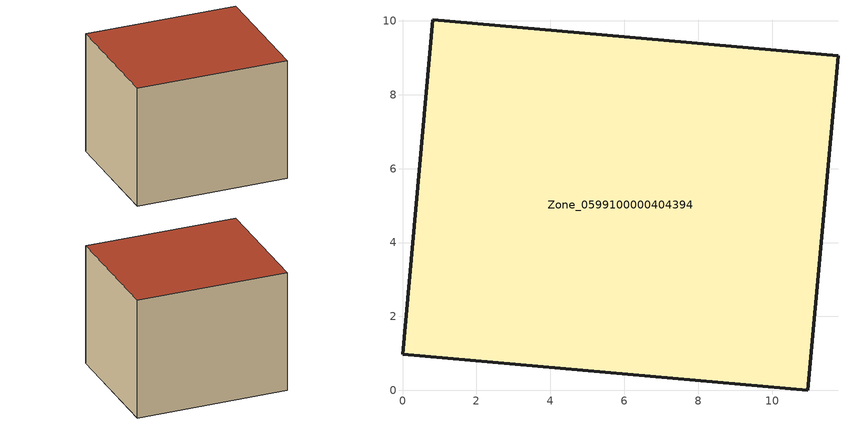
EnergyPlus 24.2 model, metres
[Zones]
Zone_0599100000404394
 floor ground (C_G): 11.78,9.06 10.96,0 0,0.98 0.82,10.03 z0
 wall outside (C_F): 10.96,0 11.78,9.06 0.82,10.03 0,0.98 10.96,0 z0:8.88
 roof outside (C_R): 0.82,10.03 0,0.98 10.96,0 11.78,9.06 z8.88
[BUILDING]
Pand.0599100000404394: North Axis=0; Terrain=City; Loads Convergence Tolerance Value=0.04; Temperature Convergence Tolerance Value=0.4; Solar Distribution=FullExterior; Maximum Number of Warmup Days=25; Minimum Number of Warmup Days=1
[Site:Location]
Rotterdam.The.Hague.AP_ZH_NLD Design_Conditions: Latitude=51.96; Longitude=4.45; Time Zone=1; Elevation=-4.5
[SITE:GROUNDTEMPERATURE:BUILDINGSURFACE]
18, 18, 18, 18, 18, 18, 18, 18, 18, 18, 18, 18
[MATERIAL] Thermal Absorptance=0.9; Solar Absorptance=0.7; Visible Absorptance=0.7
Name | Roughness | Thickness | Conductivity | Density | Specific Heat
G.TC.1992-2005 | MediumSmooth | 0.15 | 0.06 | 540 | 1210
F.TC.1992-2005 | Rough | 0.3 | 0.12 | 1920 | 840
R.TC.1992-2005 | MediumRough | 0.2 | 0.08 | 1500 | 1000
[CONSTRUCTION]
C_G: G.TC.1992-2005
C_F: F.TC.1992-2005
C_R: R.TC.1992-2005
[ZONE]
Zone_0599100000404394: Type=1; Multiplier=1; Ceiling Height=Autocalculate; Volume=Autocalculate; Floor Area=autocalculate; Part of Total Floor Area=Yes
[ZONEINFILTRATION:DESIGNFLOWRATE]
Infil_Zone_0599100000404394: Zone or ZoneList or Space or SpaceList=Zone_0599100000404394; Schedule=AlwaysOn; Design Flow Rate Calculation Method=Flow/Area; Flow Rate per Floor Area=0.0015; Constant Term Coefficient=1; Temperature Term Coefficient=0; Velocity Term Coefficient=0; Velocity Squared Term Coefficient=0
[HVACTEMPLATE:ZONE:IDEALLOADSAIRSYSTEM]
Zone_0599100000404394: Maximum Heating Supply Air Temperature=50; Minimum Cooling Supply Air Temperature=13; Maximum Heating Supply Air Humidity Ratio=0.0156; Minimum Cooling Supply Air Humidity Ratio=0.0077; Heating Limit=NoLimit; Cooling Limit=NoLimit; Dehumidification Control Type=ConstantSensibleHeatRatio; Cooling Sensible Heat Ratio=0.7; Dehumidification Setpoint=60; Humidification Control Type=None; Humidification Setpoint=30; Outdoor Air Method=None; Outdoor Air Flow Rate per Person=0.00944; Outdoor Air Flow Rate per Zone Floor Area=0; Outdoor Air Flow Rate per Zone=0; Demand Controlled Ventilation Type=None; Outdoor Air Economizer Type=NoEconomizer; Heat Recovery Type=None; Sensible Heat Recovery Effectiveness=0.7; Latent Heat Recovery Effectiveness=0.65
[ZONECONTROL:THERMOSTAT]
ThermostatControl_Zone_0599100000404394: Zone or ZoneList=Zone_0599100000404394; Control Type Schedule=DualSetpointControlType; Control 1=Thermostat_Zone_0599100000404394; Temperature Difference Between Cutout And Setpoint=0
[THERMOSTATSETPOINT:DUALSETPOINT]
Thermostat_Zone_0599100000404394: Heating Setpoint Temperature Schedule=HeatingSetpoint_Zone_0599100000404394; Cooling Setpoint Temperature Schedule=CoolingSetpoint_Zone_0599100000404394
[SCHEDULE:COMPACT]
HeatingSetpoint_Zone_0599100000404394: Through: 12/31, For: AllDays, Until: 24:00, 21
CoolingSetpoint_Zone_0599100000404394: Through: 12/31, For: AllDays, Until: 24:00, 24
DualSetpointControlType: Through: 12/31, For: AllDays, Until: 24:00, 4
AlwaysOn: Through: 12/31, For: AllDays, Until: 24:00, 1
